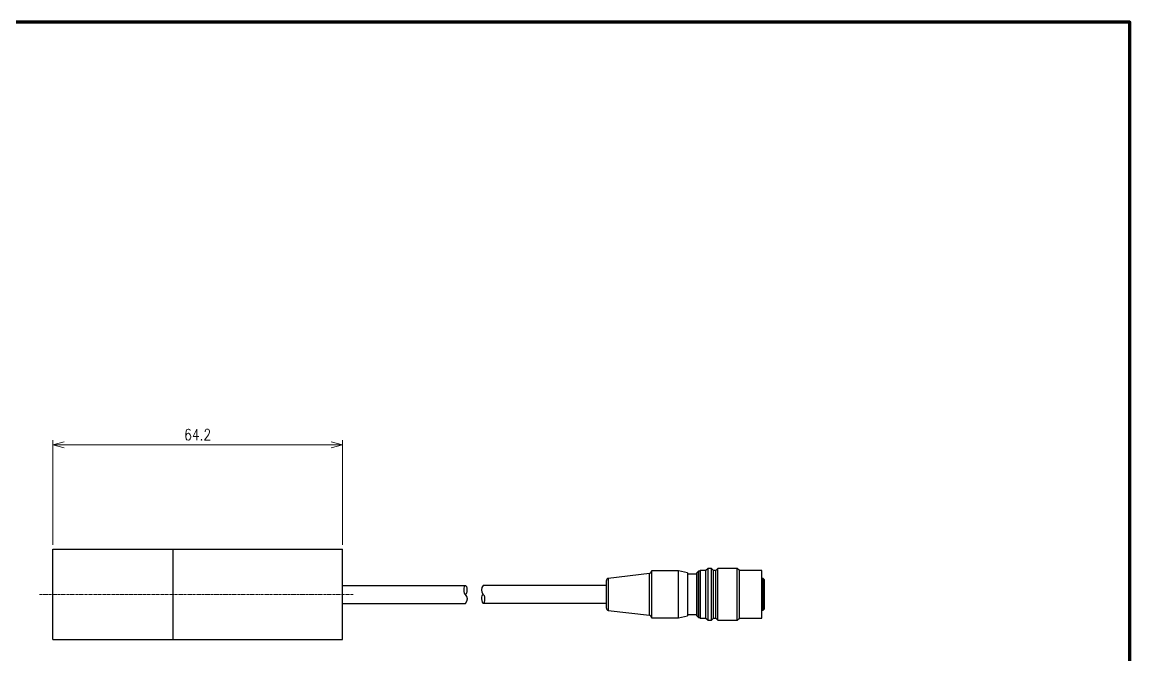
# Model space of a CAD drawing. Header units: millimetres. Extents: x 4 to 387, y 0 to 281.
# Drawn here: x 141.3 to 387, y 140.7 to 281 of the extents above; entities that cross this region are included whole.
import ezdxf

# ---------------------------------------------------------------- set-up
doc = ezdxf.new("R2010")
doc.units = ezdxf.units.MM
doc.linetypes.add('CENTER', pattern=[2, 1.25, -0.25, 0.25, -0.25])
doc.layers.get('0').update_dxf_attribs({"lineweight": 30})
doc.layers.get('Defpoints').update_dxf_attribs({"lineweight": 9})
for name, color, linetype, lineweight in [('2KD_寸法1', 7, 'Continuous', 15), ('2KD_寸法1 @ 1', 7, 'Continuous', 15), ('AUX', 7, 'Continuous', 40)]:
    doc.layers.add(name, color=color, linetype=linetype, lineweight=lineweight)
doc.styles.get("Standard").update_dxf_attribs({"font": 'simplex.shx', "width": 0.8, "bigfont": 'extfont.shx'})
doc.dimstyles.new('KD-STD', dxfattribs={"dimscale": 0, "dimtxt": 2.5, "dimasz": 2.5, "dimexe": 1, "dimexo": 1, "dimgap": 1, "dimtad": 1, "dimdsep": 46, "dimtxsty": 'Standard', "dimblk": 'OPEN30', "dimcen": 0, "dimadec": 0, "dimazin": 0, "dimtfac": 1, "dimtmove": 0, "dimatfit": 3, "dimldrblk": 'OPEN30', "dimfxl": 1, "dimtfill": 1, "dimtolj": 1, "dimtzin": 0, "dimlwd": 15, "dimlwe": 15, "dimarcsym": 0})

# ---------------------------------------------------------------- blocks, each defined once
blk = doc.blocks.new('_Open30')
at = {"lineweight": -2}
for p, q in [((-1, 0.26794919), (0, 0)), ((0, 0), (-1, -0.26794919)), ((0, 0), (-1, 0))]:
    blk.add_line(p, q, dxfattribs=at)
blk = doc.blocks.new('*D27')
at = {"layer": '2KD_寸法1', "color": 0, "lineweight": 15}
for p, q in [((148.1456175480512, 165.0723425436016), (148.1456175480512, 188.2438037830215)), ((150.6456175480512, 187.2438037830215), (209.8456175480512, 187.2438037830215)), ((212.3456175480512, 165.0723425436016), (212.3456175480512, 188.2438037830215))]:
    blk.add_line(p, q, dxfattribs=at)
at = {"layer": 'Defpoints', "color": 0}
for p in [(212.3456175480512, 187.2438037830215), (148.1456175480512, 164.0723425436016), (212.3456175480512, 164.0723425436016)]:
    blk.add_point(p, dxfattribs=at)
at = {"layer": '2KD_寸法1', "color": 0, "lineweight": 15, "xscale": 2.5, "yscale": 2.5, "zscale": 2.5, "rotation": 180}
blk.add_blockref('_Open30', (148.1456175480512, 187.2438037830215), dxfattribs=at)
at = {"layer": '2KD_寸法1', "color": 0, "lineweight": 15, "xscale": 2.5, "yscale": 2.5, "zscale": 2.5}
blk.add_blockref('_Open30', (212.3456175480512, 187.2438037830215), dxfattribs=at)
at = {"layer": '2KD_寸法1', "color": 0, "insert": (180.2456175480512, 189.4938037830215), "char_height": 2.5, "attachment_point": 5, "bg_fill": 3, "box_fill_scale": 1.1, "bg_fill_color": 9, "bg_fill_true_color": 13158600, "bg_fill_transparency": 4391050}
blk.add_mtext('\\A1;64.2', dxfattribs=at)
blk = doc.blocks.new('A$C65F04A6D')
for p, q in [((0, 10), (26.69999999999993, 10)), ((0, -10), (0, 10)), ((26.69999999999993, 10), (64.19999999999993, 10)), ((26.69999999999993, -10), (26.69999999999993, 10)), ((64.19999999999993, -10), (64.19999999999993, 10)), ((138.7408531221733, 5.199999998660954), (132.7408531221744, 5.199999998819206)), ((132.7408531221744, 5.199999998819206), (132.7408531219001, -5.200000001180768)), ((140.7408531221639, 4.799999998585235), (138.7408531221733, 5.199999998660954)), ((138.740853121899, -5.200000001339017), (138.7408531221733, 5.199999998660954)), ((143.1908531221876, 5.149999998558199), (142.7408531221749, 4.699999998626195)), ((143.2810455010379, 5.149999998541204), (143.1908531221876, 5.149999998543563)), ((143.1908531219158, -5.150000001456419), (143.1908531221876, 5.149999998543563)), ((143.281045500766, -5.150000001458778), (143.2810455010379, 5.149999998541204)), ((144.8408531221771, 5.299999998500053), (143.5408531221771, 5.299999998534332)), ((143.5408531221771, 5.299999998534332), (143.5408531218975, -5.300000001465631)), ((145.2908531221878, 5.749999998465881), (144.8408531221771, 5.299999998478964)), ((144.8408531218975, -5.300000001478847), (144.8408531221771, 5.299999998500053)), ((146.0908531221889, 5.749999998467101), (145.2908531221878, 5.749999998488192)), ((145.2908531218845, -5.750000001489552), (145.2908531221878, 5.749999998465881)), ((146.5408531221464, 5.299999998489028), (146.0908531221889, 5.749999998470173)), ((146.0908531218855, -5.750000001532896), (146.0908531221889, 5.749999998467101)), ((147.0408531221771, 5.299999998442018), (146.5408531221464, 5.299999998455206)), ((146.5408531220066, -1.5448052e-09), (146.5408531221464, 5.299999998489028)), ((147.4908531221472, 5.749999998351026), (147.0408531221771, 5.299999998404755)), ((147.0408531218975, -5.300000001520686), (147.0408531221771, 5.299999998442018)), ((151.7908531221889, 5.749999998316752), (147.4908531221472, 5.749999998430182)), ((147.4908531218438, -5.750000001490717), (147.4908531221472, 5.749999998351026)), ((152.2408531221935, 5.299999998281862), (151.7908531221889, 5.749999998310102)), ((151.7908531218856, -5.750000001683247), (151.7908531221889, 5.749999998316752)), ((157.240853122177, 5.299999998173007), (152.2408531221935, 5.299999998304881)), ((152.2408531220537, -1.6951276e-09), (152.2408531221935, 5.299999998281862)), ((157.2408531218975, -5.300000001826987), (157.240853122177, 5.299999998173007)), ((122.7408531219567, -3.056412866608781), (122.7408531221179, 3.056412866608808)), ((132.3004257324692, 4.647148712077438), (123.1812805118216, 3.552851285840603)), ((123.1812805118216, 3.552851285840603), (123.1812805116342, -3.552851287697933)), ((132.3004257322242, -4.647148714415777), (132.3004257324692, 4.647148712077438)), ((140.7408531221639, 4.799999998585235), (140.7408531219106, -4.800000001368829)), ((142.740853122156, 4.499999998555464), (140.740853122156, 4.499999998608216)), ((142.7408531221749, 4.699999998626195), (142.740853121927, -4.70000000151532)), ((157.5408531221133, 3.499999998165093), (157.2408531221296, 3.499999998173024)), ((157.7408531221243, 3.299999998143533), (157.5408531221133, 3.499999998165093)), ((157.5408531219287, -3.500000001834903), (157.5408531221133, 3.499999998165093)), ((157.7408531221243, 3.299999998143533), (157.7408531219503, -3.300000001823888)), ((64.19999999999993, 2), (91.49959999999837, 2)), ((122.7408531220373, 2), (95.41937304280414, 2)), ((64.19999999999993, -2), (91.52148007923306, -2)), ((122.7408531220373, -2), (95.44125312203886, -2)), ((146.5408531218668, -5.300000001578638), (146.5408531220066, -1.5448052e-09)), ((152.2408531219139, -5.300000001672117), (152.2408531220537, -1.6951276e-09)), ((123.1812805116342, -3.552851287697933), (132.3004257322242, -4.647148714415777)), ((138.740853121899, -5.200000001339049), (140.7408531219106, -4.800000001368829)), ((140.7408531219186, -4.500000001391811), (142.7408531219186, -4.500000001444561)), ((142.740853121927, -4.70000000151532), (143.1908531219158, -5.150000001471084)), ((157.240853121945, -3.500000001827002), (157.5408531219287, -3.500000001834903)), ((157.5408531219287, -3.500000001834903), (157.7408531219503, -3.300000001823888)), ((132.7408531219001, -5.200000001180796), (138.740853121899, -5.200000001339049)), ((143.1908531219158, -5.150000001456419), (143.281045500766, -5.150000001458778)), ((143.5408531218975, -5.300000001465631), (144.8408531218975, -5.300000001499938)), ((144.8408531218975, -5.300000001478847), (145.2908531218845, -5.750000001489552)), ((145.2908531218845, -5.750000001511807), (146.0908531218855, -5.750000001532924)), ((146.0908531218855, -5.750000001535992), (146.5408531218668, -5.300000001578638)), ((146.5408531218668, -5.300000001544757), (147.0408531218975, -5.300000001557947)), ((147.0408531218975, -5.300000001520686), (147.4908531218438, -5.750000001490717)), ((147.4908531218438, -5.750000001569842), (151.7908531218856, -5.750000001683247)), ((151.7908531218856, -5.750000001676596), (152.2408531219139, -5.300000001672117)), ((152.2408531219139, -5.30000000169511), (157.2408531218975, -5.300000001826987)), ((0, -10), (26.69999999999993, -10)), ((26.69999999999993, -10), (64.19999999999993, -10))]:
    blk.add_line(p, q)
for centre, radius, start, end in [((132.2408531221729, 5.143587131322448), 0.5000000000000079, 276.8427734111404, 359.9999999984888), ((143.2810455010458, 5.449999998541213), 0.3000000000000114, 269.9999999984888, 329.9999999984864), ((123.2408531221179, 3.05641286659562), 0.5, 96.84277341113713, 179.9999999984888), ((123.2408531219567, -3.056412868456078), 0.5, 179.9999999984888, 263.1572265858385), ((132.2408531219016, -5.143587133657661), 0.5000000000000079, 359.9999999984888, 83.15722658583533), ((143.2810455007581, -5.450000001458787), 0.3000000000000114, 29.99999999849172, 89.99999999848879)]:
    blk.add_arc(centre, radius, start, end)
for centre, major_axis in [((91.49959999999837, 1.000425635353678), (-0.0291734389796667, 0.9995743646463227)), ((95.44125312203886, -1.000425635353678), (0.0291734389796666, -0.9995743646463227))]:
    blk.add_ellipse(centre, major_axis=major_axis, ratio=0.3000000000000002)
for centre, major_axis in [((90.11990155106253, -1.001865407290095), (1.79999866596191, 0.002581284586443)), ((96.82095157097471, 1.001865407290095), (-1.79999866596191, -0.0025812845864428))]:
    blk.add_ellipse(centre, major_axis=major_axis, ratio=0.8841505981703591, start_param=-0.679545368494444, end_param=0.6795453684941855)
blk = doc.blocks.new('A$C02621DBE')
for p, q in [((0, 10), (26.69999999999993, 10)), ((0, -10), (0, 10)), ((26.69999999999993, 10), (64.19999999999993, 10)), ((26.69999999999993, -10), (26.69999999999993, 10)), ((64.19999999999993, -10), (64.19999999999993, 10)), ((138.7408531221733, 5.199999998660954), (132.7408531221744, 5.199999998819206)), ((132.7408531221744, 5.199999998819206), (132.7408531219001, -5.200000001180768)), ((140.7408531221639, 4.799999998585235), (138.7408531221733, 5.199999998660954)), ((138.740853121899, -5.200000001339017), (138.7408531221733, 5.199999998660954)), ((143.1908531221876, 5.149999998558199), (142.7408531221749, 4.699999998626195)), ((143.2810455010379, 5.149999998541204), (143.1908531221876, 5.149999998543563)), ((143.1908531219158, -5.150000001456419), (143.1908531221876, 5.149999998543563)), ((143.281045500766, -5.150000001458778), (143.2810455010379, 5.149999998541204)), ((144.8408531221771, 5.299999998500053), (143.5408531221771, 5.299999998534332)), ((143.5408531221771, 5.299999998534332), (143.5408531218975, -5.300000001465631)), ((145.2908531221878, 5.749999998465881), (144.8408531221771, 5.299999998478964)), ((144.8408531218975, -5.300000001478847), (144.8408531221771, 5.299999998500053)), ((146.0908531221889, 5.749999998467101), (145.2908531221878, 5.749999998488192)), ((145.2908531218845, -5.750000001489552), (145.2908531221878, 5.749999998465881)), ((146.5408531221464, 5.299999998489028), (146.0908531221889, 5.749999998470173)), ((146.0908531218855, -5.750000001532896), (146.0908531221889, 5.749999998467101)), ((147.0408531221771, 5.299999998442018), (146.5408531221464, 5.299999998455206)), ((146.5408531220066, -1.5448052e-09), (146.5408531221464, 5.299999998489028)), ((147.4908531221472, 5.749999998351026), (147.0408531221771, 5.299999998404755)), ((147.0408531218975, -5.300000001520686), (147.0408531221771, 5.299999998442018)), ((151.7908531221889, 5.749999998316752), (147.4908531221472, 5.749999998430182)), ((147.4908531218438, -5.750000001490717), (147.4908531221472, 5.749999998351026)), ((152.2408531221935, 5.299999998281862), (151.7908531221889, 5.749999998310102)), ((151.7908531218856, -5.750000001683247), (151.7908531221889, 5.749999998316752)), ((157.240853122177, 5.299999998173007), (152.2408531221935, 5.299999998304881)), ((152.2408531220537, -1.6951276e-09), (152.2408531221935, 5.299999998281862)), ((157.2408531218975, -5.300000001826987), (157.240853122177, 5.299999998173007)), ((122.7408531219567, -3.056412866608781), (122.7408531221179, 3.056412866608808)), ((132.3004257324692, 4.647148712077438), (123.1812805118216, 3.552851285840603)), ((123.1812805118216, 3.552851285840603), (123.1812805116342, -3.552851287697933)), ((132.3004257322242, -4.647148714415777), (132.3004257324692, 4.647148712077438)), ((140.7408531221639, 4.799999998585235), (140.7408531219106, -4.800000001368829)), ((142.740853122156, 4.499999998555464), (140.740853122156, 4.499999998608216)), ((142.7408531221749, 4.699999998626195), (142.740853121927, -4.70000000151532)), ((157.5408531221133, 3.499999998165093), (157.2408531221296, 3.499999998173024)), ((157.7408531221243, 3.299999998143533), (157.5408531221133, 3.499999998165093)), ((157.5408531219287, -3.500000001834903), (157.5408531221133, 3.499999998165093)), ((157.7408531221243, 3.299999998143533), (157.7408531219503, -3.300000001823888)), ((64.19999999999993, 2), (91.49959999999837, 2)), ((122.7408531220373, 2), (95.41937304280414, 2)), ((64.19999999999993, -2), (91.52148007923306, -2)), ((122.7408531220373, -2), (95.44125312203886, -2)), ((146.5408531218668, -5.300000001578638), (146.5408531220066, -1.5448052e-09)), ((152.2408531219139, -5.300000001672117), (152.2408531220537, -1.6951276e-09)), ((123.1812805116342, -3.552851287697933), (132.3004257322242, -4.647148714415777)), ((138.740853121899, -5.200000001339049), (140.7408531219106, -4.800000001368829)), ((140.7408531219186, -4.500000001391811), (142.7408531219186, -4.500000001444561)), ((142.740853121927, -4.70000000151532), (143.1908531219158, -5.150000001471084)), ((157.240853121945, -3.500000001827002), (157.5408531219287, -3.500000001834903)), ((157.5408531219287, -3.500000001834903), (157.7408531219503, -3.300000001823888)), ((132.7408531219001, -5.200000001180796), (138.740853121899, -5.200000001339049)), ((143.1908531219158, -5.150000001456419), (143.281045500766, -5.150000001458778)), ((143.5408531218975, -5.300000001465631), (144.8408531218975, -5.300000001499938)), ((144.8408531218975, -5.300000001478847), (145.2908531218845, -5.750000001489552)), ((145.2908531218845, -5.750000001511807), (146.0908531218855, -5.750000001532924)), ((146.0908531218855, -5.750000001535992), (146.5408531218668, -5.300000001578638)), ((146.5408531218668, -5.300000001544757), (147.0408531218975, -5.300000001557947)), ((147.0408531218975, -5.300000001520686), (147.4908531218438, -5.750000001490717)), ((147.4908531218438, -5.750000001569842), (151.7908531218856, -5.750000001683247)), ((151.7908531218856, -5.750000001676596), (152.2408531219139, -5.300000001672117)), ((152.2408531219139, -5.30000000169511), (157.2408531218975, -5.300000001826987)), ((0, -10), (26.69999999999993, -10)), ((26.69999999999993, -10), (64.19999999999993, -10))]:
    blk.add_line(p, q)
for centre, radius, start, end in [((132.2408531221729, 5.143587131322448), 0.5000000000000079, 276.8427734111404, 359.9999999984888), ((143.2810455010458, 5.449999998541213), 0.3000000000000114, 269.9999999984888, 329.9999999984864), ((123.2408531221179, 3.05641286659562), 0.5, 96.84277341113713, 179.9999999984888), ((123.2408531219567, -3.056412868456078), 0.5, 179.9999999984888, 263.1572265858385), ((132.2408531219016, -5.143587133657661), 0.5000000000000079, 359.9999999984888, 83.15722658583533), ((143.2810455007581, -5.450000001458787), 0.3000000000000114, 29.99999999849172, 89.99999999848879)]:
    blk.add_arc(centre, radius, start, end)
for centre, major_axis in [((91.49959999999837, 1.000425635353678), (-0.0291734389796667, 0.9995743646463227)), ((95.44125312203886, -1.000425635353678), (0.0291734389796666, -0.9995743646463227))]:
    blk.add_ellipse(centre, major_axis=major_axis, ratio=0.3000000000000002)
for centre, major_axis in [((90.11990155106253, -1.001865407290095), (1.79999866596191, 0.002581284586443)), ((96.82095157097471, 1.001865407290095), (-1.79999866596191, -0.0025812845864428))]:
    blk.add_ellipse(centre, major_axis=major_axis, ratio=0.8841505981703591, start_param=-0.679545368494444, end_param=0.6795453684941855)

msp = doc.modelspace()

# ---------------------------------------------------------------- linework, layer by layer
at = {"layer": '2KD_寸法1'}
for p, q in [((212.3456175480511, 156.0723425436014), (212.3456175480511, 152.0723425436015)), ((270.8864706700885, 152.0723425436015), (270.8864706700885, 156.0723425436014))]:
    msp.add_line(p, q, dxfattribs=at)
at = {"layer": '2KD_寸法1', "color": 2, "linetype": 'CENTER', "ltscale": 0.5}
msp.add_line((145.1456175480511, 154.0723425436015), (214.8456175480512, 154.0723425436015), dxfattribs=at)
at = {"layer": 'AUX', "lineweight": 70}
msp.add_lwpolyline([(3.999999758280864, 4.000000249163575), (386.9999997582809, 4.000000249163575), (386.9999997582809, 281.0000002491635), (3.999999758280864, 281.0000002491635)], close=True, dxfattribs=at)

# ---------------------------------------------------------------- next in the draw order: dimensions: what is measured, and where the dimension line sits
at = {"layer": '2KD_寸法1 @ 1'}
dim = msp.add_linear_dim(base=(212.3456175480512, 187.2438037830215), p1=(148.1456175480512, 164.0723425436016), p2=(212.3456175480512, 164.0723425436016), dimstyle='KD-STD', override={"dimscale": 1, "dimtix": 0, "dimtofl": 1, "dimtmove": 0, "dimatfit": 3}, dxfattribs=at)
dim.commit()
dim.dimension.update_dxf_attribs({"geometry": '*D27', "text_midpoint": (180.2456175480512, 189.4938037830215)})

# ---------------------------------------------------------------- next in the draw order: block references
msp.add_blockref('A$C02621DBE', (148.1456175480512, 154.0723425436015))
at = {"layer": '2KD_寸法1'}
msp.add_blockref('A$C65F04A6D', (148.1456175480512, 154.0723425436015), dxfattribs=at)

doc.saveas('drawing.dxf')
